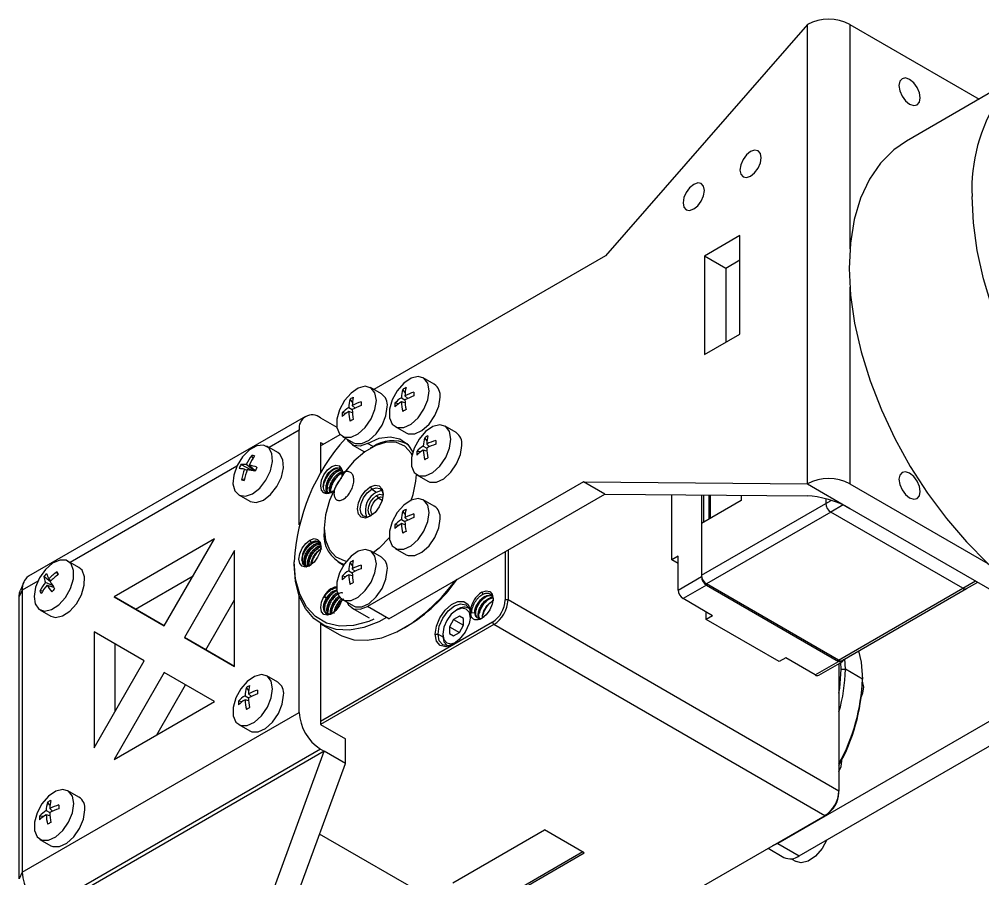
# Model space of a CAD drawing. Header units: millimetres. Extents: x 1258 to 2922, y -135 to 1239.
# Drawn here: x 1384.03 to 1431.99, y 856.65 to 899.43 of the extents above; entities that cross this region are included whole.
import ezdxf

# ---------------------------------------------------------------- set-up
doc = ezdxf.new("R2010")
doc.units = ezdxf.units.MM
doc.header["$LTSCALE"] = 6

msp = doc.modelspace()

# ---------------------------------------------------------------- linework, layer by layer
at = {"color": 7, "linetype": 'Continuous', "lineweight": 25}
for p, q in [((1423.262, 899.172), (1413.218, 887.658)), ((1423.262, 876.309), (1423.262, 899.172)), ((1425.383, 899.172), (1431.815, 895.46)), ((1434.313, 896.902), (1428.196, 893.371)), ((1419.903, 888.66), (1418.136, 887.639)), ((1419.903, 883.761), (1419.903, 888.66)), ((1413.218, 887.658), (1401.681, 880.998)), ((1418.136, 887.639), (1418.136, 882.74)), ((1419.196, 887.027), (1418.136, 887.639)), ((1419.903, 887.435), (1419.196, 887.027)), ((1419.196, 887.027), (1419.196, 883.352)), ((1418.136, 882.74), (1419.903, 883.761)), ((1404.684, 881.264), (1404.139, 881.579)), ((1402.059, 880.78), (1401.514, 881.095)), ((1403.24, 880.856), (1403.124, 881.005)), ((1403.368, 880.558), (1403.228, 880.691)), ((1400.615, 880.372), (1400.499, 880.521)), ((1400.743, 880.074), (1400.603, 880.207)), ((1402.916, 880.294), (1402.728, 880.32)), ((1403.053, 880.59), (1403.228, 880.488)), ((1403.238, 880.332), (1403.053, 880.387)), ((1400.291, 879.81), (1400.103, 879.836)), ((1400.428, 880.105), (1400.603, 880.004)), ((1400.613, 879.848), (1400.428, 879.903)), ((1398.276, 879.663), (1384.488, 871.703)), ((1399.026, 879.588), (1399.84, 879.119)), ((1397.965, 874.264), (1397.965, 878.976)), ((1399.026, 878.2), (1400, 878.762)), ((1399.026, 878.2), (1400, 878.762)), ((1402.739, 879.154), (1403.285, 878.839)), ((1405.772, 878.861), (1405.226, 879.175)), ((1399.026, 878.364), (1399.167, 878.282)), ((1399.026, 878.364), (1399.026, 876.837)), ((1400.114, 878.67), (1400.66, 878.355)), ((1403.352, 878.281), (1403.307, 878.307)), ((1404.327, 878.453), (1404.211, 878.602)), ((1404.455, 878.155), (1404.315, 878.288)), ((1396.898, 877.861), (1396.352, 878.176)), ((1400.597, 878.247), (1401.214, 877.891)), ((1401.607, 878.138), (1401.501, 878.077)), ((1404.003, 877.891), (1403.815, 877.917)), ((1404.14, 878.186), (1404.315, 878.085)), ((1404.325, 877.929), (1404.14, 877.983)), ((1395.66, 877.581), (1395.604, 877.72)), ((1395.618, 876.967), (1395.058, 877.266)), ((1395.232, 877.035), (1395.371, 876.987)), ((1395.762, 876.937), (1395.327, 877.261)), ((1395.475, 877.237), (1395.782, 876.957)), ((1399.971, 877.202), (1399.991, 877.075)), ((1400, 877.069), (1399.984, 877.177)), ((1395.241, 876.546), (1395.094, 876.501)), ((1412.112, 876.405), (1401.36, 870.198)), ((1403.827, 876.75), (1404.372, 876.436)), ((1413.173, 875.792), (1412.112, 876.405)), ((1412.112, 876.405), (1423.262, 876.309)), ((1399.196, 875.86), (1399.288, 875.895)), ((1399.35, 876.122), (1399.349, 876.024)), ((1399.35, 876.183), (1399.35, 876.122)), ((1399.35, 876.122), (1399.47, 876.114)), ((1401.501, 876.158), (1401.572, 876.036)), ((1401.572, 876.036), (1401.819, 875.893)), ((1423.262, 876.309), (1425.383, 875.085)), ((1425.383, 876.309), (1432.253, 872.343)), ((1394.952, 875.751), (1395.498, 875.436)), ((1401.819, 875.73), (1401.89, 875.607)), ((1402.42, 869.585), (1413.173, 875.792)), ((1404.684, 875.202), (1404.139, 875.516)), ((1413.173, 875.792), (1423.262, 875.706)), ((1416.509, 872.531), (1416.509, 875.764)), ((1417.994, 875.751), (1417.994, 871.694)), ((1419.974, 875.475), (1417.994, 874.332)), ((1418.104, 874.396), (1418.104, 875.75)), ((1418.36, 875.748), (1418.36, 874.544)), ((1418.431, 875.747), (1418.431, 874.584)), ((1419.974, 875.734), (1419.974, 875.475)), ((1424.181, 875.56), (1424.181, 875.331)), ((1403.24, 874.794), (1403.124, 874.943)), ((1417.994, 871.759), (1424.181, 875.331)), ((1424.429, 874.902), (1418.242, 871.33)), ((1431.005, 871.106), (1424.429, 874.902)), ((1425.383, 875.085), (1442.637, 865.125)), ((1403.053, 874.527), (1403.228, 874.426)), ((1403.368, 874.496), (1403.228, 874.629)), ((1399.203, 874.097), (1399.203, 873.974)), ((1402.916, 874.232), (1402.728, 874.258)), ((1403.238, 874.27), (1403.053, 874.324)), ((1417.994, 874.332), (1417.994, 871.759)), ((1393.748, 873.561), (1388.748, 870.674)), ((1391.248, 869.231), (1393.748, 873.561)), ((1398.496, 873.505), (1398.566, 873.382)), ((1394.748, 872.983), (1392.248, 868.653)), ((1394.748, 867.209), (1394.748, 872.983)), ((1398.58, 873.39), (1398.57, 873.407)), ((1398.799, 873.248), (1398.742, 873.281)), ((1398.933, 873.399), (1398.894, 873.422)), ((1399.028, 873.211), (1398.919, 873.179)), ((1398.976, 873.146), (1398.919, 873.179)), ((1398.976, 873.146), (1399.089, 873.18)), ((1402.739, 873.092), (1403.285, 872.777)), ((1408.36, 873.014), (1408.36, 870.524)), ((1402.059, 872.655), (1401.514, 872.97)), ((1408.218, 872.933), (1408.218, 870.524)), ((1416.827, 872.714), (1416.509, 872.531)), ((1416.827, 872.347), (1416.509, 872.531)), ((1416.827, 871.02), (1416.827, 872.714)), ((1386.998, 872.147), (1386.453, 872.461)), ((1397.718, 872.301), (1397.718, 872.423)), ((1399.907, 872.418), (1400.176, 872.263)), ((1400.615, 872.247), (1400.499, 872.397)), ((1400.743, 871.949), (1400.603, 872.082)), ((1385.572, 871.441), (1385.244, 871.686)), ((1385.496, 871.581), (1385.61, 871.48)), ((1385.944, 871.774), (1385.913, 871.929)), ((1389.809, 870.062), (1392.687, 871.724)), ((1400.291, 871.685), (1400.103, 871.711)), ((1400.428, 871.981), (1400.603, 871.879)), ((1400.613, 871.723), (1400.428, 871.778)), ((1416.827, 871.02), (1417.994, 871.694)), ((1384.247, 871.413), (1384.084, 871.014)), ((1385.689, 871.24), (1385.337, 871.403)), ((1385.412, 871.262), (1385.738, 871.163)), ((1418.242, 871.265), (1417.075, 870.592)), ((1424.818, 867.534), (1418.242, 871.33)), ((1418.242, 871.265), (1424.818, 867.469)), ((1424.818, 867.534), (1431.005, 871.106)), ((1424.993, 867.517), (1431.18, 871.088)), ((1431.18, 871.088), (1431.743, 871.413)), ((1384.177, 871.016), (1384.027, 870.694)), ((1384.027, 856.65), (1384.027, 870.694)), ((1384.177, 871.016), (1384.177, 856.971)), ((1385.205, 870.981), (1385.053, 870.968)), ((1388.748, 870.674), (1391.248, 869.231)), ((1389.809, 870.062), (1388.748, 870.674)), ((1397.965, 864.931), (1397.965, 870.725)), ((1399.196, 870.692), (1399.316, 870.623)), ((1399.326, 870.639), (1399.224, 870.7)), ((1407.052, 870.912), (1407.111, 870.81)), ((1407.382, 870.599), (1407.417, 870.579)), ((1407.417, 870.579), (1407.604, 870.633)), ((1418.542, 869.744), (1417.075, 870.592)), ((1393.309, 868.041), (1394.748, 870.534)), ((1399.549, 870.488), (1399.492, 870.521)), ((1399.726, 870.386), (1399.669, 870.419)), ((1399.902, 870.284), (1399.846, 870.317)), ((1400.114, 870.545), (1400.66, 870.23)), ((1400.597, 870.122), (1401.446, 869.632)), ((1402.42, 869.585), (1401.36, 870.198)), ((1406.432, 870.102), (1406.405, 870.118)), ((1407.559, 870.497), (1407.594, 870.476)), ((1408.36, 870.524), (1408.218, 870.524)), ((1424.835, 861.013), (1408.36, 870.524)), ((1385.053, 870.036), (1385.598, 869.722)), ((1391.248, 869.231), (1389.809, 870.062)), ((1405.943, 869.721), (1405.65, 869.552)), ((1405.867, 870.065), (1405.796, 870.024)), ((1406.15, 869.601), (1405.943, 869.721)), ((1406.504, 869.834), (1406.49, 870.011)), ((1406.502, 869.786), (1406.504, 869.834)), ((1406.701, 869.877), (1406.56, 869.869)), ((1407.155, 869.665), (1407.063, 869.623)), ((1418.224, 869.561), (1418.224, 869.928)), ((1418.542, 869.744), (1418.224, 869.561)), ((1407.582, 869.422), (1399.026, 864.482)), ((1399.026, 869.347), (1399.026, 864.319)), ((1407.653, 869.299), (1399.026, 864.319)), ((1399.064, 869.325), (1399.948, 868.814)), ((1403.199, 869.137), (1403.305, 869.198)), ((1405.65, 869.552), (1405.443, 869.193)), ((1405.443, 869.193), (1405.443, 868.855)), ((1405.443, 869.193), (1405.943, 868.904)), ((1405.65, 869.552), (1406.15, 869.263)), ((1405.943, 868.904), (1406.15, 869.263)), ((1406.15, 869.263), (1406.15, 869.601)), ((1407.653, 869.299), (1407.582, 869.422)), ((1424.128, 859.788), (1407.653, 869.299)), ((1421.866, 867.459), (1418.224, 869.561)), ((1387.748, 868.942), (1387.748, 863.168)), ((1390.248, 867.498), (1387.748, 868.942)), ((1404.736, 868.82), (1404.877, 868.82)), ((1405.107, 868.83), (1405.107, 868.748)), ((1405.443, 868.855), (1405.65, 868.735)), ((1405.443, 868.855), (1405.65, 868.735)), ((1405.65, 868.735), (1405.943, 868.904)), ((1388.809, 865.005), (1388.809, 868.33)), ((1392.248, 868.653), (1394.748, 867.209)), ((1393.309, 868.041), (1392.248, 868.653)), ((1405.33, 868.256), (1405.357, 868.24)), ((1394.748, 867.21), (1393.309, 868.041)), ((1387.748, 863.168), (1390.248, 867.498)), ((1422.184, 867.642), (1421.866, 867.459)), ((1423.651, 866.795), (1422.184, 867.642)), ((1423.651, 866.795), (1424.818, 867.469)), ((1423.826, 866.778), (1424.993, 867.451)), ((1424.835, 867.361), (1424.835, 861.013)), ((1424.942, 867.076), (1424.931, 867.416)), ((1425.154, 867.076), (1425.13, 867.596)), ((1391.248, 866.921), (1388.748, 862.591)), ((1393.748, 865.477), (1391.248, 866.921)), ((1396.898, 866.43), (1396.352, 866.745)), ((1424.942, 867.076), (1425.154, 867.076)), ((1426.002, 866.586), (1425.154, 867.076)), ((1390.869, 863.815), (1392.308, 866.309)), ((1426.002, 866.463), (1426.002, 866.586)), ((1426.021, 866.42), (1426.002, 866.431)), ((1395.453, 866.022), (1395.337, 866.171)), ((1395.581, 865.724), (1395.441, 865.857)), ((1388.748, 862.591), (1393.748, 865.477)), ((1395.129, 865.46), (1394.941, 865.486)), ((1395.266, 865.755), (1395.441, 865.654)), ((1395.451, 865.498), (1395.266, 865.553)), ((1384.177, 856.971), (1397.965, 864.931)), ((1432.547, 864.608), (1421.795, 858.4)), ((1394.952, 864.32), (1395.498, 864.005)), ((1399.026, 864.319), (1400.263, 863.605)), ((1422.856, 857.788), (1433.608, 863.995)), ((1400.263, 862.38), (1400.263, 863.605)), ((1399.026, 863.094), (1385.237, 855.134)), ((1399.203, 862.992), (1385.414, 855.032)), ((1394.465, 850.051), (1399.203, 862.992)), ((1399.026, 863.094), (1399.203, 862.992)), ((1400.263, 862.38), (1399.203, 862.992)), ((1424.986, 862.519), (1424.983, 862.585)), ((1395.526, 849.438), (1400.263, 862.38)), ((1386.998, 860.715), (1386.453, 861.03)), ((1424.835, 860.931), (1424.835, 861.013)), ((1385.366, 860.041), (1385.542, 859.939)), ((1385.554, 860.307), (1385.437, 860.456)), ((1385.682, 860.009), (1385.542, 860.142)), ((1385.229, 859.745), (1385.042, 859.771)), ((1385.551, 859.783), (1385.366, 859.838)), ((1424.128, 859.788), (1415.502, 854.808)), ((1424.199, 859.829), (1424.128, 859.788)), ((1405.617, 856.45), (1410.178, 859.082)), ((1412.158, 857.94), (1410.178, 859.082)), ((1385.053, 858.605), (1385.598, 858.29)), ((1409.809, 852.624), (1398.981, 858.875)), ((1421.313, 858.163), (1422.093, 857.713)), ((1421.795, 858.4), (1421.522, 858.283)), ((1421.795, 858.4), (1422.856, 857.788)), ((1412.087, 857.98), (1407.597, 855.388)), ((1407.597, 855.307), (1412.158, 857.94)), ((1422.458, 857.646), (1422.701, 857.506)), ((1384.177, 856.971), (1384.027, 856.65))]:
    msp.add_line(p, q, dxfattribs=at)
at = {"color": 8, "linetype": 'Continuous', "lineweight": 25}
for p, q in [((1425.383, 899.172), (1425.383, 888.012)), ((1425.383, 886.098), (1425.383, 876.309)), ((1397.965, 878.976), (1396.466, 878.11)), ((1401.643, 878.159), (1401.36, 878.322)), ((1394.854, 877.18), (1386.567, 872.396)), ((1401.89, 875.607), (1402.092, 875.491)), ((1424.181, 875.331), (1424.445, 875.483)), ((1425.043, 875.257), (1424.429, 874.902)), ((1398.496, 872.239), (1398.496, 872.239)), ((1384.955, 871.465), (1384.177, 871.016)), ((1431.005, 871.106), (1431.64, 871.473)), ((1404.877, 868.82), (1405.109, 868.686))]:
    msp.add_line(p, q, dxfattribs=at)
at = {"color": 7, "linetype": 'Continuous', "lineweight": 25, "flags": 128}
for points in [[(1428.884, 895.519), (1428.843, 895.776), (1428.728, 896.042), (1428.556, 896.274), (1428.353, 896.437), (1428.15, 896.508), (1427.978, 896.474), (1427.863, 896.342), (1427.823, 896.131), (1427.863, 895.873), (1427.978, 895.608), (1428.15, 895.376), (1428.353, 895.213), (1428.556, 895.142), (1428.728, 895.175), (1428.843, 895.308), (1428.884, 895.519)], [(1428.196, 893.371), (1427.57, 892.936), (1426.907, 892.273), (1426.352, 891.465), (1425.914, 890.524), (1425.598, 889.462), (1425.409, 888.293), (1425.348, 887.033), (1425.417, 885.699), (1425.615, 884.308), (1425.939, 882.879), (1426.385, 881.432), (1426.947, 879.984), (1427.617, 878.557), (1428.386, 877.168), (1429.245, 875.837), (1430.182, 874.581), (1431.183, 873.416), (1432.237, 872.359), (1433.328, 871.423)], [(1420.434, 891.62), (1420.637, 891.784), (1420.809, 892.016), (1420.924, 892.281), (1420.964, 892.538), (1420.924, 892.749), (1420.809, 892.882), (1420.637, 892.915), (1420.434, 892.845), (1420.231, 892.681), (1420.059, 892.449), (1419.944, 892.184), (1419.903, 891.926), (1419.944, 891.715), (1420.059, 891.583), (1420.231, 891.549), (1420.434, 891.62)], [(1417.605, 889.987), (1417.808, 890.151), (1417.98, 890.383), (1418.095, 890.648), (1418.136, 890.905), (1418.095, 891.117), (1417.98, 891.249), (1417.808, 891.282), (1417.605, 891.212), (1417.402, 891.048), (1417.23, 890.816), (1417.115, 890.551), (1417.075, 890.293), (1417.115, 890.082), (1417.23, 889.95), (1417.402, 889.916), (1417.605, 889.987)], [(1404.429, 880.938), (1404.362, 881.312), (1404.171, 881.559), (1403.88, 881.645), (1403.531, 881.558), (1403.168, 881.31), (1402.843, 880.934), (1402.597, 880.482), (1402.466, 880.015), (1402.466, 879.595), (1402.597, 879.279), (1402.843, 879.11), (1403.168, 879.111), (1403.531, 879.281), (1403.88, 879.598), (1404.171, 880.019), (1404.362, 880.486), (1404.429, 880.938)], [(1401.804, 880.454), (1401.737, 880.828), (1401.546, 881.075), (1401.255, 881.16), (1400.906, 881.073), (1400.543, 880.825), (1400.218, 880.45), (1399.972, 879.998), (1399.841, 879.53), (1399.841, 879.11), (1399.972, 878.794), (1400.218, 878.626), (1400.543, 878.626), (1400.906, 878.797), (1401.255, 879.114), (1401.546, 879.534), (1401.737, 880.002), (1401.804, 880.454)], [(1403.285, 878.839), (1403.388, 878.795), (1403.714, 878.796), (1404.076, 878.966), (1404.426, 879.283), (1404.716, 879.704), (1404.908, 880.172), (1404.974, 880.623)], [(1400.66, 878.355), (1400.763, 878.311), (1401.089, 878.311), (1401.451, 878.482), (1401.801, 878.799), (1402.091, 879.22), (1402.283, 879.687), (1402.349, 880.139)], [(1405.516, 878.534), (1405.45, 878.909), (1405.258, 879.155), (1404.968, 879.241), (1404.618, 879.154), (1404.256, 878.906), (1403.93, 878.531), (1403.685, 878.079), (1403.553, 877.611), (1403.553, 877.191), (1403.685, 876.875), (1403.93, 876.706), (1404.256, 876.707), (1404.618, 876.877), (1404.968, 877.194), (1405.258, 877.615), (1405.45, 878.083), (1405.516, 878.534)], [(1403.58, 877.754), (1403.536, 877.831), (1403.221, 878.176), (1402.806, 878.361), (1402.316, 878.375), (1401.778, 878.218), (1401.224, 877.898), (1400.686, 877.434), (1400.195, 876.854), (1399.781, 876.19), (1399.466, 875.482), (1399.27, 874.77), (1399.203, 874.097)], [(1401.36, 878.322), (1400.991, 878.184), (1400.666, 878.213), (1400.426, 878.406), (1400.357, 878.529)], [(1401.36, 878.322), (1401.943, 878.577), (1402.493, 878.654), (1402.977, 878.548), (1403.367, 878.264), (1403.615, 877.881)], [(1396.185, 878.235), (1395.847, 878.197), (1395.483, 877.993), (1395.142, 877.649), (1394.87, 877.213), (1394.704, 876.744), (1394.665, 876.304), (1394.76, 875.953), (1394.976, 875.739), (1395.282, 875.69), (1395.639, 875.813), (1395.997, 876.092), (1396.309, 876.488), (1396.532, 876.949), (1396.637, 877.411), (1396.608, 877.814), (1396.45, 878.101), (1396.185, 878.235)], [(1395.498, 875.436), (1395.521, 875.424), (1395.828, 875.375), (1396.184, 875.498), (1396.543, 875.777), (1396.855, 876.173), (1397.078, 876.634), (1397.182, 877.097), (1397.153, 877.499), (1396.996, 877.786), (1396.898, 877.861)], [(1404.372, 876.436), (1404.475, 876.391), (1404.801, 876.392), (1405.163, 876.563), (1405.513, 876.88), (1405.803, 877.3), (1405.995, 877.768), (1406.062, 878.22)], [(1399.196, 875.86), (1399.077, 875.997), (1399.035, 876.215), (1399.077, 876.481), (1399.196, 876.755), (1399.373, 876.995), (1399.583, 877.164), (1399.793, 877.237), (1399.971, 877.202)], [(1399.209, 876.435), (1399.266, 876.587), (1399.346, 876.733), (1399.444, 876.865), (1399.556, 876.973), (1399.674, 877.052), (1399.79, 877.097), (1399.898, 877.105), (1399.991, 877.075)], [(1427.823, 876.534), (1427.863, 876.276), (1427.978, 876.011), (1428.15, 875.779), (1428.353, 875.616), (1428.556, 875.545), (1428.728, 875.578), (1428.843, 875.711), (1428.884, 875.922), (1428.843, 876.179), (1428.728, 876.445), (1428.556, 876.677), (1428.353, 876.84), (1428.15, 876.911), (1427.978, 876.877), (1427.863, 876.745), (1427.823, 876.534)], [(1401.501, 874.689), (1401.257, 874.604), (1401.051, 874.644), (1400.913, 874.803), (1400.865, 875.056), (1400.913, 875.365), (1401.051, 875.683), (1401.257, 875.962), (1401.501, 876.158)], [(1401.537, 874.711), (1401.355, 874.654), (1401.172, 874.69), (1401.049, 874.831), (1401.006, 875.056), (1401.049, 875.331), (1401.172, 875.614), (1401.355, 875.861), (1401.572, 876.036)], [(1401.501, 876.158), (1401.744, 876.243), (1401.951, 876.203), (1402.089, 876.044), (1402.137, 875.791), (1402.089, 875.482), (1401.951, 875.164), (1401.744, 874.885), (1401.501, 874.689)], [(1401.572, 876.036), (1401.788, 876.111), (1401.972, 876.075), (1402.094, 875.934), (1402.136, 875.748)], [(1401.819, 875.893), (1402.036, 875.968), (1402.076, 875.97)], [(1401.537, 874.711), (1401.519, 874.72), (1401.427, 874.826), (1401.395, 874.995), (1401.427, 875.201), (1401.519, 875.413), (1401.657, 875.599), (1401.819, 875.73)], [(1401.626, 874.775), (1401.563, 874.854), (1401.536, 874.995), (1401.563, 875.167), (1401.64, 875.343), (1401.755, 875.498), (1401.89, 875.607)], [(1401.819, 875.73), (1401.981, 875.786), (1402.119, 875.759), (1402.136, 875.748)], [(1401.89, 875.607), (1402.025, 875.654), (1402.125, 875.64)], [(1404.429, 874.875), (1404.362, 875.25), (1404.171, 875.496), (1403.88, 875.582), (1403.531, 875.495), (1403.168, 875.247), (1402.843, 874.872), (1402.597, 874.42), (1402.466, 873.952), (1402.466, 873.532), (1402.597, 873.216), (1402.843, 873.047), (1403.168, 873.048), (1403.531, 873.218), (1403.88, 873.535), (1404.171, 873.956), (1404.362, 874.424), (1404.429, 874.875)], [(1403.285, 872.777), (1403.388, 872.733), (1403.714, 872.733), (1404.076, 872.904), (1404.426, 873.221), (1404.716, 873.641), (1404.908, 874.109), (1404.974, 874.561)], [(1399.203, 874.097), (1399.27, 873.5), (1399.466, 873.015), (1399.781, 872.671), (1400.195, 872.486), (1400.322, 872.465)], [(1398.496, 872.239), (1398.286, 872.166), (1398.108, 872.201), (1397.989, 872.338), (1397.948, 872.556), (1397.989, 872.822), (1398.108, 873.096), (1398.286, 873.336), (1398.496, 873.505)], [(1398.496, 873.505), (1398.705, 873.578), (1398.883, 873.543), (1399.002, 873.407), (1399.044, 873.189), (1399.002, 872.922), (1398.883, 872.648), (1398.705, 872.409), (1398.496, 872.239)], [(1402.478, 873.647), (1401.943, 873.107), (1401.662, 872.885)], [(1401.804, 872.329), (1401.737, 872.703), (1401.546, 872.95), (1401.255, 873.036), (1400.906, 872.949), (1400.543, 872.701), (1400.218, 872.325), (1399.972, 871.874), (1399.841, 871.406), (1399.841, 870.986), (1399.972, 870.67), (1400.218, 870.501), (1400.543, 870.502), (1400.906, 870.672), (1401.255, 870.989), (1401.546, 871.41), (1401.737, 871.878), (1401.804, 872.329)], [(1385.334, 872.043), (1385.038, 871.627), (1384.839, 871.161), (1384.763, 870.706), (1384.821, 870.325), (1385.005, 870.068), (1385.29, 869.971), (1385.637, 870.047), (1386, 870.285), (1386.33, 870.653), (1386.581, 871.101), (1386.721, 871.57), (1386.73, 871.995), (1386.607, 872.32), (1386.369, 872.499), (1386.047, 872.51), (1385.686, 872.351), (1385.334, 872.043)], [(1385.598, 869.722), (1385.835, 869.656), (1386.182, 869.732), (1386.545, 869.97), (1386.875, 870.338), (1387.127, 870.787), (1387.266, 871.255), (1387.275, 871.68), (1387.152, 872.005), (1386.998, 872.147)], [(1401.682, 869.562), (1401.428, 869.459), (1400.672, 869.256), (1399.963, 869.229), (1399.322, 869.377), (1398.768, 869.697), (1398.319, 870.178), (1397.989, 870.806), (1397.786, 871.562), (1397.718, 872.423)], [(1402.314, 869.646), (1401.935, 869.445), (1401.186, 869.158), (1400.468, 869.028), (1399.8, 869.059), (1399.201, 869.252), (1398.687, 869.6), (1398.272, 870.094), (1397.967, 870.721), (1397.781, 871.463), (1397.718, 872.301)], [(1400.66, 870.23), (1400.763, 870.186), (1401.089, 870.187), (1401.451, 870.357), (1401.801, 870.674), (1402.091, 871.095), (1402.283, 871.563), (1402.349, 872.014)], [(1399.948, 868.814), (1400.085, 868.742), (1400.684, 868.549), (1401.352, 868.517), (1402.07, 868.647), (1402.818, 868.935), (1403.578, 869.373), (1404.326, 869.95), (1405.044, 870.649), (1405.712, 871.452), (1405.756, 871.511)], [(1384.027, 870.694), (1384.044, 870.877), (1384.084, 871.014)], [(1399.971, 870.245), (1399.793, 870.005), (1399.583, 869.836), (1399.373, 869.763), (1399.196, 869.797), (1399.077, 869.934), (1399.035, 870.152), (1399.077, 870.418), (1399.196, 870.692)], [(1399.48, 869.814), (1399.376, 869.819), (1399.289, 869.861), (1399.225, 869.938), (1399.187, 870.045), (1399.177, 870.175), (1399.196, 870.321), (1399.244, 870.473), (1399.316, 870.623)], [(1399.864, 870.975), (1399.789, 870.96), (1399.628, 870.869), (1399.477, 870.729), (1399.35, 870.555), (1399.26, 870.365), (1399.214, 870.178), (1399.217, 870.015), (1399.267, 869.892), (1399.358, 869.823), (1399.48, 869.814), (1399.48, 869.814)], [(1407.584, 870.693), (1407.468, 870.735), (1407.291, 870.704), (1407.107, 870.593), (1406.942, 870.419), (1406.816, 870.209), (1406.746, 869.993), (1406.742, 869.802), (1406.801, 869.665), (1406.914, 869.602), (1407.063, 869.623), (1407.063, 869.623)], [(1407.052, 870.912), (1407.268, 870.987), (1407.452, 870.952), (1407.574, 870.81), (1407.617, 870.585), (1407.574, 870.31), (1407.452, 870.028), (1407.268, 869.78), (1407.052, 869.605)], [(1400.099, 870.554), (1400.089, 870.519), (1399.971, 870.245)], [(1400.357, 870.405), (1400.426, 870.281), (1400.666, 870.089), (1400.991, 870.06), (1401.36, 870.198)], [(1404.736, 868.82), (1404.796, 869.224), (1404.968, 869.643), (1405.228, 870.019), (1405.542, 870.302), (1405.866, 870.452), (1406.157, 870.451), (1406.375, 870.297), (1406.49, 870.011)], [(1404.877, 868.82), (1404.939, 869.215), (1405.116, 869.621), (1405.379, 869.977), (1405.691, 870.228), (1406.002, 870.336), (1406.266, 870.285), (1406.442, 870.082), (1406.504, 869.759)], [(1406.486, 869.626), (1406.434, 869.9), (1406.284, 870.072), (1406.06, 870.116), (1405.797, 870.024), (1405.533, 869.811), (1405.309, 869.51), (1405.16, 869.165), (1405.107, 868.83)], [(1406.502, 869.786), (1406.42, 869.358), (1406.22, 868.926), (1405.931, 868.554), (1405.596, 868.296), (1405.265, 868.19), (1404.987, 868.252), (1404.801, 868.473), (1404.736, 868.82)], [(1407.052, 869.605), (1406.958, 869.56), (1406.867, 869.535), (1406.781, 869.529), (1406.703, 869.543), (1406.634, 869.577), (1406.577, 869.63), (1406.532, 869.7), (1406.502, 869.785)], [(1405.656, 868.331), (1405.379, 868.242), (1405.116, 868.293), (1404.939, 868.496), (1404.877, 868.82)], [(1405.107, 868.83), (1405.16, 868.556), (1405.309, 868.384), (1405.533, 868.34), (1405.796, 868.431)], [(1405.107, 868.748), (1405.165, 868.446), (1405.33, 868.256), (1405.36, 868.24)], [(1425.811, 867.989), (1425.939, 867.423), (1426.002, 866.586)], [(1425.06, 867.555), (1425.046, 867.513), (1425.024, 867.477), (1424.993, 867.451), (1424.955, 867.438), (1424.912, 867.436), (1424.866, 867.446), (1424.818, 867.469)], [(1396.642, 866.104), (1396.575, 866.478), (1396.384, 866.725), (1396.094, 866.81), (1395.744, 866.723), (1395.381, 866.475), (1395.056, 866.1), (1394.811, 865.648), (1394.679, 865.18), (1394.679, 864.76), (1394.811, 864.445), (1395.056, 864.276), (1395.381, 864.276), (1395.744, 864.447), (1396.094, 864.764), (1396.384, 865.184), (1396.575, 865.652), (1396.642, 866.104)], [(1424.835, 865.894), (1424.873, 866.136), (1424.942, 867.076)], [(1426.073, 866.178), (1426.03, 866.403), (1426.002, 866.453)], [(1395.498, 864.005), (1395.601, 863.961), (1395.927, 863.961), (1396.289, 864.132), (1396.639, 864.449), (1396.929, 864.87), (1397.121, 865.337), (1397.188, 865.789)], [(1425.959, 865.718), (1426.03, 865.903), (1426.073, 866.178)], [(1424.835, 861.989), (1424.943, 862.244), (1424.986, 862.519)], [(1386.743, 860.389), (1386.676, 860.763), (1386.484, 861.01), (1386.194, 861.095), (1385.844, 861.008), (1385.482, 860.76), (1385.156, 860.385), (1384.911, 859.933), (1384.78, 859.466), (1384.78, 859.046), (1384.911, 858.73), (1385.156, 858.561), (1385.482, 858.561), (1385.844, 858.732), (1386.194, 859.049), (1386.484, 859.47), (1386.676, 859.937), (1386.743, 860.389)], [(1385.598, 858.29), (1385.702, 858.246), (1386.027, 858.247), (1386.389, 858.417), (1386.739, 858.734), (1387.03, 859.155), (1387.221, 859.622), (1387.288, 860.074)], [(1424.235, 858.585), (1423.997, 858.151), (1423.672, 857.775), (1423.31, 857.528), (1422.96, 857.441), (1422.701, 857.506)]]:
    msp.add_lwpolyline(points, dxfattribs=at)
at = {"color": 8, "linetype": 'Continuous', "lineweight": 25, "flags": 128}
msp.add_lwpolyline([(1446.063, 872.465), (1445.725, 872.444), (1444.715, 872.495), (1443.659, 872.708), (1442.571, 873.082), (1441.465, 873.61), (1440.355, 874.288), (1439.256, 875.104), (1438.183, 876.05), (1437.148, 877.112), (1436.167, 878.277), (1435.25, 879.53), (1434.411, 880.854), (1433.661, 882.232), (1433.008, 883.645), (1432.462, 885.077), (1432.03, 886.507), (1431.717, 887.918), (1431.528, 889.29), (1431.465, 890.606)], dxfattribs=at)
at = {"color": 7, "linetype": 'Continuous', "lineweight": 25}
for centre, radius, start, end in [((1424.323, 897.125), 2.306, 62.6097, 117.3903), ((1404.322, 880.714), 0.659, 352.0769, 56.6109), ((1401.697, 880.23), 0.659, 352.0769, 56.6109), ((1404.736, 880.516), 1.685, 163.1092, 177.4912), ((1403.965, 879.731), 1.527, 116.5677, 123.4269), ((1405.259, 880.629), 2.031, 166.6743, 178.2385), ((1404.376, 878.441), 2.526, 106.0512, 117.0237), ((1404.856, 877.391), 3.499, 109.6903, 117.7332), ((1420.456, 880.777), 16.779, 179.688, 180.312), ((1402.111, 880.032), 1.685, 163.1092, 177.4912), ((1401.34, 879.247), 1.527, 116.5677, 123.4269), ((1402.634, 880.144), 2.031, 166.6743, 178.2385), ((1401.751, 877.956), 2.526, 106.0512, 117.0237), ((1402.231, 876.907), 3.499, 109.6903, 117.7332), ((1417.831, 880.293), 16.779, 179.688, 180.312), ((1404.253, 880.229), 1.527, 176.5707, 183.4293), ((1403.958, 879.169), 1.685, 122.5061, 136.889), ((1404.122, 878.66), 2.031, 121.7586, 133.3233), ((1405.575, 880.518), 2.526, 182.9735, 193.9463), ((1406.724, 880.627), 3.499, 182.2642, 190.3076), ((1398.612, 879.081), 0.655, 50.7967, 189.214), ((1401.628, 879.745), 1.527, 176.5707, 183.4293), ((1401.333, 878.685), 1.685, 122.5061, 136.889), ((1401.497, 878.176), 2.031, 121.7586, 133.3233), ((1402.95, 880.034), 2.526, 182.9735, 193.9463), ((1404.099, 880.142), 3.499, 182.2642, 190.3076), ((1411.597, 865.413), 16.791, 119.6856, 120.309), ((1408.972, 864.929), 16.791, 119.6856, 120.309), ((1405.409, 878.31), 0.659, 352.0769, 56.6109), ((1407.673, 871.897), 9.969, 138.0087, 176.975), ((1402.598, 876.737), 1.717, 63.8105, 125.2701), ((1405.823, 878.112), 1.685, 163.1092, 177.4912), ((1405.052, 877.327), 1.527, 116.5677, 123.4269), ((1406.346, 878.225), 2.031, 166.6743, 178.2385), ((1405.463, 876.037), 2.526, 106.0512, 117.0237), ((1405.944, 874.988), 3.499, 109.6903, 117.7332), ((1421.543, 878.373), 16.779, 179.688, 180.312), ((1405.34, 877.825), 1.527, 176.5707, 183.4293), ((1405.045, 876.766), 1.685, 122.5061, 136.889), ((1405.209, 876.256), 2.031, 121.7586, 133.3233), ((1406.663, 878.114), 2.526, 182.9735, 193.9463), ((1407.811, 878.223), 3.499, 182.2642, 190.3076), ((1397.682, 876.151), 2.603, 142.9323, 154.7727), ((1398.279, 875.946), 3.088, 145.3914, 155.2693), ((1395.515, 876.731), 0.994, 77.0529, 84.8467), ((1412.685, 863.01), 16.791, 119.6856, 120.309), ((1397.056, 876.309), 2.215, 154.425, 160.1254), ((1394.824, 874.38), 2.687, 81.2584, 86.8174), ((1395.173, 876.164), 1.108, 82.0147, 95.9337), ((1397.88, 876.064), 2.82, 159.8618, 171.0854), ((1398.636, 875.787), 3.478, 159.3866, 168.5091), ((1393.692, 867.328), 9.83, 77.7745, 80.1102), ((1394.776, 873.736), 3.571, 72.3427, 78.7088), ((1404.072, 873.579), 8.952, 156.5703, 157.9802), ((1399.672, 876.848), 0.463, 348.4511, 49.8414), ((1399.879, 876.88), 0.225, 57.2571, 59.9942), ((1395.497, 878.602), 2.139, 259.1404, 262.7592), ((1399.323, 877.01), 4.48, 339.8366, 356.9246), ((1424.323, 874.262), 2.306, 62.6097, 117.3903), ((1399.353, 876.295), 0.463, 250.1465, 311.5444), ((1402.285, 874.98), 1.025, 117.0117, 198.1768), ((1404.736, 874.453), 1.685, 163.1092, 177.4912), ((1403.965, 873.669), 1.527, 116.5677, 123.4269), ((1405.259, 874.566), 2.031, 166.6743, 178.2385), ((1404.322, 874.652), 0.659, 352.0769, 56.6109), ((1424.719, 875.355), 0.538, 182.6055, 237.3945), ((1403.958, 873.107), 1.685, 122.5061, 136.889), ((1404.376, 872.378), 2.526, 106.0512, 117.0237), ((1404.856, 871.329), 3.499, 109.6903, 117.7332), ((1406.724, 874.564), 3.499, 182.2642, 190.3076), ((1420.456, 874.715), 16.779, 179.688, 180.312), ((1400.742, 873.756), 1.555, 171.9188, 249.579), ((1404.253, 874.166), 1.527, 176.5707, 183.4293), ((1404.122, 872.598), 2.031, 121.7586, 133.3233), ((1405.575, 874.456), 2.526, 182.9735, 193.9463), ((1411.597, 859.351), 16.791, 119.6856, 120.309), ((1399.032, 872.578), 0.93, 120.0824, 193.6844), ((1398.878, 872.843), 0.623, 118.6136, 120.0021), ((1401.697, 872.105), 0.659, 352.0769, 56.6109), ((1402.111, 871.907), 1.685, 163.1092, 177.4912), ((1401.34, 871.122), 1.527, 116.5677, 123.4269), ((1402.634, 872.02), 2.031, 166.6743, 178.2385), ((1401.751, 869.832), 2.526, 106.0512, 117.0237), ((1402.231, 868.783), 3.499, 109.6903, 117.7332), ((1417.831, 872.168), 16.779, 179.688, 180.312), ((1384.912, 871.097), 0.739, 125.0133, 186.2988), ((1386.883, 870.363), 2.106, 135.2378, 141.0867), ((1386.312, 871.882), 1.087, 190.4148, 206.1797), ((1387.049, 872.375), 1.744, 197.6573, 207.0951), ((1387.485, 869.627), 2.787, 124.3264, 135.5095), ((1388.089, 869.008), 3.501, 127.0512, 136.0064), ((1382.535, 870.064), 3.858, 26.7727, 28.9033), ((1401.628, 871.62), 1.527, 176.5707, 183.4293), ((1401.333, 870.56), 1.685, 122.5061, 136.889), ((1401.497, 870.051), 2.031, 121.7586, 133.3233), ((1402.95, 871.909), 2.526, 182.9735, 193.9463), ((1404.099, 872.018), 3.499, 182.2642, 190.3076), ((1398.769, 876.591), 8.674, 301.5313, 324.4956), ((1418.532, 871.783), 0.538, 182.6055, 237.3945), ((1418.532, 871.718), 0.538, 182.6055, 237.3945), ((1387.223, 869.858), 2.437, 140.6723, 152.9038), ((1387.619, 869.419), 2.876, 140.1423, 150.3549), ((1387.854, 872.707), 2.838, 210.5963, 218.8958), ((1390.238, 874.066), 5.355, 209.3663, 213.8263), ((1392.555, 864.883), 9.178, 137.4915, 138.8331), ((1399.938, 870.378), 0.806, 98.1046, 157.0404), ((1408.972, 856.804), 16.791, 119.6856, 120.309), ((1431.107, 871.249), 0.176, 234.3824, 294.3071), ((1385.995, 871.385), 1.03, 203.8451, 211.8308), ((1400.328, 870.038), 1.169, 149.087, 150), ((1407.728, 869.865), 1.247, 122.8479, 173.2429), ((1417.365, 871.045), 0.538, 182.6055, 237.3945), ((1406.178, 869.627), 0.537, 61.6356, 125.3907), ((1406.837, 870.587), 1.383, 302.6055, 357.3945), ((1406.825, 870.594), 1.537, 302.6055, 357.3945), ((1406.964, 869.867), 0.263, 177.7602, 292.1923), ((1424.92, 867.677), 0.176, 234.3824, 294.3071), ((1423.754, 866.938), 0.176, 234.3824, 294.3071), ((1417.133, 867.191), 8.021, 343.7863, 359.1747), ((1396.535, 865.88), 0.659, 352.0769, 56.6109), ((1416.641, 866.916), 9.367, 331.0234, 357.977), ((1416.792, 866.803), 9.216, 330.7775, 357.8897), ((1396.949, 865.682), 1.685, 163.1092, 177.4912), ((1396.178, 864.897), 1.527, 116.5677, 123.4269), ((1397.472, 865.794), 2.031, 166.6743, 178.2385), ((1396.589, 863.606), 2.526, 106.0512, 117.0237), ((1397.069, 862.557), 3.499, 109.6903, 117.7332), ((1412.669, 865.943), 16.779, 179.688, 180.312), ((1396.466, 865.395), 1.527, 176.5707, 183.4293), ((1396.171, 864.335), 1.685, 122.5061, 136.889), ((1396.335, 863.826), 2.031, 121.7586, 133.3233), ((1397.789, 865.684), 2.526, 182.9735, 193.9463), ((1398.937, 865.792), 3.499, 182.2642, 190.3076), ((1403.811, 850.579), 16.791, 119.6856, 120.309), ((1400.268, 865.036), 2.305, 182.6055, 237.3945), ((1423.3, 861.083), 1.537, 302.6055, 357.3945), ((1386.278, 859.182), 1.527, 116.5677, 123.4269), ((1387.572, 860.079), 2.031, 166.6743, 178.2385), ((1386.635, 860.165), 0.659, 352.0769, 56.6109), ((1423.454, 860.994), 1.383, 302.6055, 357.3945), ((1386.271, 858.62), 1.685, 122.5061, 136.889), ((1387.049, 859.967), 1.685, 163.1092, 177.4912), ((1386.69, 857.892), 2.526, 106.0512, 117.0237), ((1387.17, 856.842), 3.499, 109.6903, 117.7332), ((1402.77, 860.228), 16.779, 179.688, 180.312), ((1386.566, 859.68), 1.527, 176.5707, 183.4293), ((1386.435, 858.111), 2.031, 121.7586, 133.3233), ((1387.889, 859.969), 2.526, 182.9735, 193.9463), ((1389.038, 860.077), 3.499, 182.2642, 190.3076), ((1393.911, 844.864), 16.791, 119.6856, 120.309), ((1422.414, 858.364), 0.726, 243.7957, 307.5147), ((1386.48, 857.076), 2.305, 182.6055, 237.3945)]:
    msp.add_arc(centre, radius, start, end, dxfattribs=at)
at = {"color": 8, "linetype": 'Continuous', "lineweight": 25}
msp.add_arc((1439.698, 891.004), 8.243, 147.0476, 182.766, dxfattribs=at)
at = {"color": 7, "linetype": 'Continuous', "lineweight": 25}
msp.add_ellipse((1424.323, 875.094), major_axis=(1.495, -0.473), ratio=0.26025, start_param=0.867539, end_param=2.438335, dxfattribs=at)
for points, knots in [([(1399.704, 877.026), (1399.658, 876.998), (1399.552, 876.931), (1399.403, 876.762), (1399.27, 876.552), (1399.191, 876.334), (1399.157, 876.182), (1399.166, 876.123), (1399.167, 876.12)], [0, 0, 0, 0, 0.156356, 0.364281, 0.572241, 0.780131, 0.988123, 1, 1, 1, 1]), ([(1400.044, 877.038), (1400.038, 877.044), (1399.997, 877.079), (1399.888, 877.087), (1399.731, 877.052), (1399.567, 876.954), (1399.416, 876.808), (1399.287, 876.628), (1399.235, 876.499), (1399.209, 876.435)], [0, 0, 0, 0, 0.030741, 0.192284, 0.353827, 0.515371, 0.676914, 0.838457, 1, 1, 1, 1]), ([(1400.015, 877.007), (1400.01, 877.008), (1399.951, 877.022), (1399.805, 876.961), (1399.61, 876.824), (1399.439, 876.614), (1399.322, 876.376), (1399.274, 876.145), (1399.298, 875.952), (1399.368, 875.887), (1399.404, 875.855)], [0, 0, 0, 0, 0.011592, 0.152793, 0.293994, 0.435195, 0.576397, 0.717598, 0.858799, 1, 1, 1, 1]), ([(1399.349, 876.183), (1399.361, 876.237), (1399.384, 876.346), (1399.463, 876.516), (1399.568, 876.674), (1399.696, 876.811), (1399.836, 876.91), (1399.954, 876.966), (1400.016, 876.968), (1400.036, 876.969)], [0, 0, 0, 0, 0.155268, 0.310535, 0.465803, 0.621071, 0.776338, 0.931606, 1, 1, 1, 1]), ([(1399.896, 876.938), (1399.894, 876.938), (1399.828, 876.912), (1399.695, 876.792), (1399.528, 876.591), (1399.4, 876.352), (1399.366, 876.199), (1399.35, 876.122)], [0, 0, 0, 0, 0.006413, 0.254922, 0.503268, 0.75182, 1, 1, 1, 1]), ([(1400.094, 876.893), (1400.049, 876.877), (1399.956, 876.844), (1399.816, 876.74), (1399.688, 876.605), (1399.583, 876.446), (1399.504, 876.276), (1399.481, 876.168), (1399.47, 876.114)], [0, 0, 0, 0, 0.163457, 0.330766, 0.498074, 0.665383, 0.832691, 1, 1, 1, 1]), ([(1399.537, 875.892), (1399.528, 875.932), (1399.507, 876.03), (1399.557, 876.242), (1399.672, 876.48), (1399.842, 876.683), (1399.992, 876.807), (1400.071, 876.827), (1400.086, 876.831)], [0, 0, 0, 0, 0.137802, 0.341473, 0.545144, 0.748815, 0.952486, 1, 1, 1, 1]), ([(1400.07, 876.835), (1400.085, 876.751), (1400.111, 876.605), (1399.866, 876.383), (1399.758, 876.144), (1399.69, 875.908), (1399.695, 875.702), (1399.76, 875.55), (1399.883, 875.474), (1400.043, 875.479), (1400.223, 875.571), (1400.398, 875.735), (1400.546, 875.954), (1400.65, 876.202), (1400.693, 876.449), (1400.672, 876.668), (1400.585, 876.83), (1400.444, 876.92), (1400.264, 876.924), (1400.065, 876.846), (1399.87, 876.693), (1399.701, 876.485), (1399.581, 876.25), (1399.52, 876.049), (1399.525, 875.951), (1399.527, 875.92)], [0, 0, 0, 0, 0.0597484, 0.1034869, 0.147282, 0.191029, 0.2348159, 0.2785728, 0.3223503, 0.3661175, 0.4098848, 0.4536622, 0.4974191, 0.5412059, 0.5849529, 0.6287478, 0.6724862, 0.7162878, 0.7600194, 0.8038257, 0.8475528, 0.8913617, 0.9350869, 0.9788963, 1, 1, 1, 1]), ([(1400.119, 876.897), (1400.117, 876.911), (1400.102, 876.994), (1400.046, 877.035), (1400, 877.069)], [0, 0, 0, 0, 0.178657, 1, 1, 1, 1]), ([(1399.288, 875.895), (1399.26, 875.92), (1399.203, 875.97), (1399.165, 876.101), (1399.161, 876.258), (1399.193, 876.376), (1399.209, 876.435)], [0, 0, 0, 0, 0.253142, 0.50419, 0.753142, 1, 1, 1, 1]), ([(1399.63, 875.927), (1399.628, 875.925), (1399.563, 875.873), (1399.432, 875.845), (1399.336, 875.878), (1399.288, 875.895)], [0, 0, 0, 0, 0.019168, 0.51227, 1, 1, 1, 1]), ([(1398.57, 873.407), (1398.633, 873.433), (1398.759, 873.486), (1398.916, 873.443), (1399.024, 873.321), (1399.036, 873.184), (1399.042, 873.117)], [0, 0, 0, 0, 0.252248, 0.504495, 0.756743, 1, 1, 1, 1]), ([(1398.978, 873.364), (1398.953, 873.379), (1398.889, 873.417), (1398.753, 873.407), (1398.591, 873.343), (1398.431, 873.221), (1398.289, 873.058), (1398.179, 872.869), (1398.112, 872.675), (1398.09, 872.493), (1398.116, 872.403), (1398.129, 872.358)], [0, 0, 0, 0, 0.074485, 0.190174, 0.305864, 0.421553, 0.537243, 0.652932, 0.768621, 0.884311, 1, 1, 1, 1]), ([(1398.101, 872.503), (1398.103, 872.541), (1398.106, 872.617), (1398.138, 872.743), (1398.189, 872.873), (1398.259, 873), (1398.345, 873.117), (1398.442, 873.224), (1398.512, 873.278), (1398.547, 873.305)], [0, 0, 0, 0, 0.141326, 0.284557, 0.427354, 0.5704, 0.713841, 0.857148, 1, 1, 1, 1]), ([(1398.324, 872.18), (1398.296, 872.201), (1398.236, 872.244), (1398.196, 872.379), (1398.201, 872.553), (1398.257, 872.75), (1398.358, 872.947), (1398.495, 873.124), (1398.655, 873.261), (1398.824, 873.349), (1398.927, 873.354), (1398.978, 873.356)], [0, 0, 0, 0, 0.097999, 0.210748, 0.323499, 0.436249, 0.548998, 0.66175, 0.774499, 0.887249, 1, 1, 1, 1]), ([(1398.742, 873.281), (1398.676, 873.239), (1398.544, 873.154), (1398.374, 872.941), (1398.257, 872.705), (1398.208, 872.471), (1398.238, 872.291), (1398.291, 872.191), (1398.339, 872.183), (1398.339, 872.183)], [0, 0, 0, 0, 0.166661, 0.333322, 0.499983, 0.666644, 0.833305, 0.999966, 1, 1, 1, 1]), ([(1398.283, 872.407), (1398.281, 872.424), (1398.274, 872.498), (1398.318, 872.666), (1398.418, 872.878), (1398.564, 873.078), (1398.682, 873.168), (1398.74, 873.213)], [0, 0, 0, 0, 0.068923, 0.301593, 0.534461, 0.767181, 1, 1, 1, 1]), ([(1398.393, 872.229), (1398.385, 872.28), (1398.367, 872.385), (1398.412, 872.593), (1398.51, 872.808), (1398.655, 873.006), (1398.826, 873.154), (1398.959, 873.234), (1399.022, 873.238), (1399.029, 873.238)], [0, 0, 0, 0, 0.1525018, 0.3177404, 0.4832299, 0.6482721, 0.8134792, 0.9791147, 1, 1, 1, 1]), ([(1398.919, 873.179), (1398.872, 873.15), (1398.778, 873.094), (1398.647, 872.961), (1398.536, 872.806), (1398.453, 872.638), (1398.403, 872.47), (1398.394, 872.32), (1398.403, 872.224), (1398.424, 872.193), (1398.425, 872.191)], [0, 0, 0, 0, 0.14178, 0.283559, 0.425339, 0.567118, 0.708898, 0.850677, 0.992457, 1, 1, 1, 1]), ([(1398.47, 872.178), (1398.461, 872.234), (1398.443, 872.344), (1398.492, 872.558), (1398.592, 872.772), (1398.738, 872.971), (1398.854, 873.063), (1398.913, 873.109)], [0, 0, 0, 0, 0.199842, 0.40007, 0.599917, 0.800135, 1, 1, 1, 1]), ([(1398.469, 872.236), (1398.462, 872.27), (1398.442, 872.364), (1398.492, 872.571), (1398.607, 872.806), (1398.777, 873.02), (1398.91, 873.104), (1398.976, 873.146)], [0, 0, 0, 0, 0.129762, 0.347321, 0.564881, 0.78244, 1, 1, 1, 1]), ([(1398.556, 872.274), (1398.556, 872.278), (1398.549, 872.338), (1398.592, 872.49), (1398.685, 872.704), (1398.83, 872.899), (1398.971, 873.034), (1399.058, 873.073), (1399.085, 873.085)], [0, 0, 0, 0, 0.01286, 0.234215, 0.455945, 0.678133, 0.899637, 1, 1, 1, 1]), ([(1398.924, 873.401), (1398.875, 873.421), (1398.775, 873.463), (1398.646, 873.415), (1398.58, 873.39)], [0, 0, 0, 0, 0.486441, 1, 1, 1, 1]), ([(1399.096, 873.077), (1399.03, 873.035), (1398.897, 872.95), (1398.729, 872.738), (1398.611, 872.509), (1398.59, 872.37), (1398.581, 872.305)], [0, 0, 0, 0, 0.258442, 0.516883, 0.775325, 1, 1, 1, 1]), ([(1398.974, 873.33), (1398.961, 873.333), (1398.895, 873.352), (1398.811, 873.313), (1398.742, 873.281)], [0, 0, 0, 0, 0.183951, 1, 1, 1, 1]), ([(1398.799, 873.248), (1398.868, 873.282), (1398.939, 873.318), (1398.996, 873.305), (1398.998, 873.304)], [0, 0, 0, 0, 0.967921, 1, 1, 1, 1]), ([(1398.344, 872.208), (1398.297, 872.215), (1398.203, 872.229), (1398.154, 872.315), (1398.129, 872.358)], [0, 0, 0, 0, 0.502577, 1, 1, 1, 1]), ([(1398.344, 872.208), (1398.316, 872.209), (1398.271, 872.209), (1398.237, 872.231), (1398.224, 872.239)], [0, 0, 0, 0, 0.629702, 1, 1, 1, 1]), ([(1399.224, 870.7), (1399.283, 870.779), (1399.401, 870.937), (1399.613, 871.078), (1399.765, 871.14), (1399.824, 871.123), (1399.827, 871.122)], [0, 0, 0, 0, 0.330737, 0.658092, 0.982064, 1, 1, 1, 1]), ([(1399.756, 870.942), (1399.715, 870.918), (1399.613, 870.857), (1399.464, 870.697), (1399.33, 870.491), (1399.235, 870.269), (1399.219, 870.133), (1399.21, 870.065)], [0, 0, 0, 0, 0.145086, 0.358954, 0.572961, 0.786863, 1, 1, 1, 1]), ([(1399.852, 871.017), (1399.797, 871.007), (1399.679, 870.985), (1399.486, 870.847), (1399.379, 870.708), (1399.326, 870.639)], [0, 0, 0, 0, 0.3037948, 0.6518974, 1, 1, 1, 1]), ([(1399.923, 870.832), (1399.894, 870.816), (1399.8, 870.765), (1399.65, 870.608), (1399.503, 870.386), (1399.405, 870.147), (1399.393, 870.006), (1399.388, 869.938)], [0, 0, 0, 0, 0.099431, 0.327455, 0.555533, 0.783614, 1, 1, 1, 1]), ([(1399.891, 870.876), (1399.878, 870.873), (1399.801, 870.852), (1399.65, 870.731), (1399.545, 870.591), (1399.492, 870.521)], [0, 0, 0, 0, 0.091315, 0.545657, 1, 1, 1, 1]), ([(1399.549, 870.488), (1399.602, 870.56), (1399.708, 870.704), (1399.907, 870.839), (1400.05, 870.901), (1400.109, 870.888), (1400.112, 870.887)], [0, 0, 0, 0, 0.326785, 0.653571, 0.980356, 1, 1, 1, 1]), ([(1400.012, 870.678), (1399.949, 870.621), (1399.824, 870.508), (1399.678, 870.28), (1399.581, 870.041), (1399.569, 869.898), (1399.564, 869.828)], [0, 0, 0, 0, 0.251566, 0.503496, 0.755023, 1, 1, 1, 1]), ([(1399.957, 870.71), (1399.915, 870.683), (1399.807, 870.613), (1399.721, 870.493), (1399.669, 870.419)], [0, 0, 0, 0, 0.385643, 1, 1, 1, 1]), ([(1399.726, 870.386), (1399.778, 870.461), (1399.851, 870.567), (1399.945, 870.629), (1399.972, 870.648)], [0, 0, 0, 0, 0.705295, 1, 1, 1, 1]), ([(1400.098, 870.582), (1400.068, 870.563), (1399.973, 870.499), (1399.898, 870.392), (1399.846, 870.317)], [0, 0, 0, 0, 0.307109, 1, 1, 1, 1]), ([(1406.56, 869.869), (1406.56, 869.911), (1406.561, 869.994), (1406.591, 870.133), (1406.641, 870.273), (1406.71, 870.41), (1406.796, 870.538), (1406.894, 870.651), (1407.001, 870.746), (1407.074, 870.789), (1407.111, 870.81)], [0, 0, 0, 0, 0.127485, 0.25426, 0.380324, 0.505679, 0.630324, 0.75426, 0.877485, 1, 1, 1, 1]), ([(1406.701, 869.877), (1406.702, 869.92), (1406.704, 870.005), (1406.744, 870.151), (1406.809, 870.297), (1406.899, 870.437), (1407.006, 870.56), (1407.125, 870.659), (1407.249, 870.727), (1407.37, 870.759), (1407.474, 870.758), (1407.527, 870.729), (1407.55, 870.717)], [0, 0, 0, 0, 0.102529, 0.205059, 0.307588, 0.410117, 0.512647, 0.615176, 0.717705, 0.820235, 0.922764, 1, 1, 1, 1]), ([(1406.745, 869.824), (1406.745, 869.867), (1406.747, 869.982), (1406.829, 870.202), (1406.971, 870.435), (1407.127, 870.607), (1407.228, 870.664), (1407.262, 870.683)], [0, 0, 0, 0, 0.147453, 0.391532, 0.63575, 0.879762, 1, 1, 1, 1]), ([(1406.939, 869.606), (1406.926, 869.62), (1406.88, 869.667), (1406.868, 869.824), (1406.912, 870.044), (1407.026, 870.273), (1407.19, 870.477), (1407.318, 870.558), (1407.382, 870.599)], [0, 0, 0, 0, 0.077934, 0.262347, 0.44676, 0.631173, 0.815587, 1, 1, 1, 1]), ([(1406.941, 869.871), (1406.955, 869.929), (1406.988, 870.067), (1407.116, 870.288), (1407.281, 870.485), (1407.402, 870.561), (1407.455, 870.595)], [0, 0, 0, 0, 0.207453, 0.492023, 0.777036, 1, 1, 1, 1]), ([(1407.111, 870.81), (1407.162, 870.831), (1407.263, 870.874), (1407.4, 870.867), (1407.512, 870.809), (1407.585, 870.698), (1407.619, 870.586), (1407.614, 870.508), (1407.613, 870.489)], [0, 0, 0, 0, 0.191372, 0.381171, 0.569397, 0.75605, 0.94113, 1, 1, 1, 1]), ([(1407.382, 870.599), (1407.449, 870.632), (1407.515, 870.665), (1407.569, 870.654), (1407.569, 870.654)], [0, 0, 0, 0, 0.997868, 1, 1, 1, 1]), ([(1399.492, 870.521), (1399.449, 870.444), (1399.363, 870.288), (1399.32, 870.058), (1399.334, 869.889), (1399.387, 869.837), (1399.405, 869.819)], [0, 0, 0, 0, 0.282704, 0.565407, 0.848111, 1, 1, 1, 1]), ([(1399.433, 869.817), (1399.422, 869.834), (1399.392, 869.881), (1399.381, 869.999), (1399.399, 870.155), (1399.454, 870.325), (1399.517, 870.434), (1399.549, 870.488)], [0, 0, 0, 0, 0.120627, 0.34047, 0.560314, 0.780157, 1, 1, 1, 1]), ([(1399.669, 870.419), (1399.638, 870.365), (1399.575, 870.256), (1399.519, 870.085), (1399.502, 869.931), (1399.508, 869.83), (1399.528, 869.795), (1399.529, 869.791)], [0, 0, 0, 0, 0.243841, 0.487682, 0.731523, 0.975363, 1, 1, 1, 1]), ([(1399.567, 869.904), (1399.566, 869.912), (1399.555, 869.981), (1399.601, 870.158), (1399.684, 870.31), (1399.726, 870.386)], [0, 0, 0, 0, 0.06243, 0.531215, 1, 1, 1, 1]), ([(1399.767, 869.951), (1399.772, 869.985), (1399.79, 870.093), (1399.856, 870.206), (1399.902, 870.284)], [0, 0, 0, 0, 0.309045, 1, 1, 1, 1]), ([(1400.186, 870.574), (1400.124, 870.517), (1400.001, 870.404), (1399.864, 870.2), (1399.819, 870.069), (1399.8, 870.016)], [0, 0, 0, 0, 0.3753576, 0.7500143, 1, 1, 1, 1]), ([(1399.902, 870.284), (1399.954, 870.359), (1400.029, 870.466), (1400.124, 870.529), (1400.153, 870.548)], [0, 0, 0, 0, 0.696092, 1, 1, 1, 1]), ([(1406.956, 869.608), (1406.949, 869.616), (1406.912, 869.657), (1406.905, 869.805), (1406.947, 870.023), (1407.062, 870.252), (1407.226, 870.457), (1407.353, 870.538), (1407.417, 870.579)], [0, 0, 0, 0, 0.040758, 0.232607, 0.424455, 0.616303, 0.808152, 1, 1, 1, 1]), ([(1407.099, 869.64), (1407.095, 869.661), (1407.08, 869.739), (1407.128, 869.924), (1407.238, 870.149), (1407.403, 870.355), (1407.53, 870.436), (1407.594, 870.476)], [0, 0, 0, 0, 0.085664, 0.314248, 0.542832, 0.771416, 1, 1, 1, 1]), ([(1407.12, 869.775), (1407.128, 869.814), (1407.151, 869.931), (1407.262, 870.137), (1407.405, 870.33), (1407.511, 870.406), (1407.549, 870.434)], [0, 0, 0, 0, 0.162852, 0.487847, 0.813576, 1, 1, 1, 1]), ([(1399.648, 869.878), (1399.635, 869.869), (1399.577, 869.829), (1399.522, 869.821), (1399.48, 869.814)], [0, 0, 0, 0, 0.224778, 1, 1, 1, 1])]:
    msp.add_open_spline(points, degree=3, knots=knots, dxfattribs=at)
for points in [[(1399.46, 875.822), (1399.439, 875.839), (1399.396, 875.871), (1399.356, 875.955), (1399.337, 876.059), (1399.345, 876.142), (1399.349, 876.183)], [(1399.47, 876.114), (1399.465, 876.072), (1399.457, 875.989), (1399.472, 875.922), (1399.48, 875.889)], [(1398.361, 872.176), (1398.339, 872.203), (1398.295, 872.257), (1398.271, 872.387), (1398.283, 872.54), (1398.332, 872.708), (1398.415, 872.876), (1398.526, 873.031), (1398.658, 873.163), (1398.752, 873.22), (1398.799, 873.248)], [(1398.556, 872.274), (1398.52, 872.256), (1398.446, 872.218), (1398.378, 872.211), (1398.344, 872.208)], [(1399.846, 870.317), (1399.802, 870.239), (1399.714, 870.083), (1399.694, 869.934), (1399.684, 869.859)]]:
    msp.add_open_spline(points, degree=3, dxfattribs=at)

doc.saveas('drawing.dxf')
